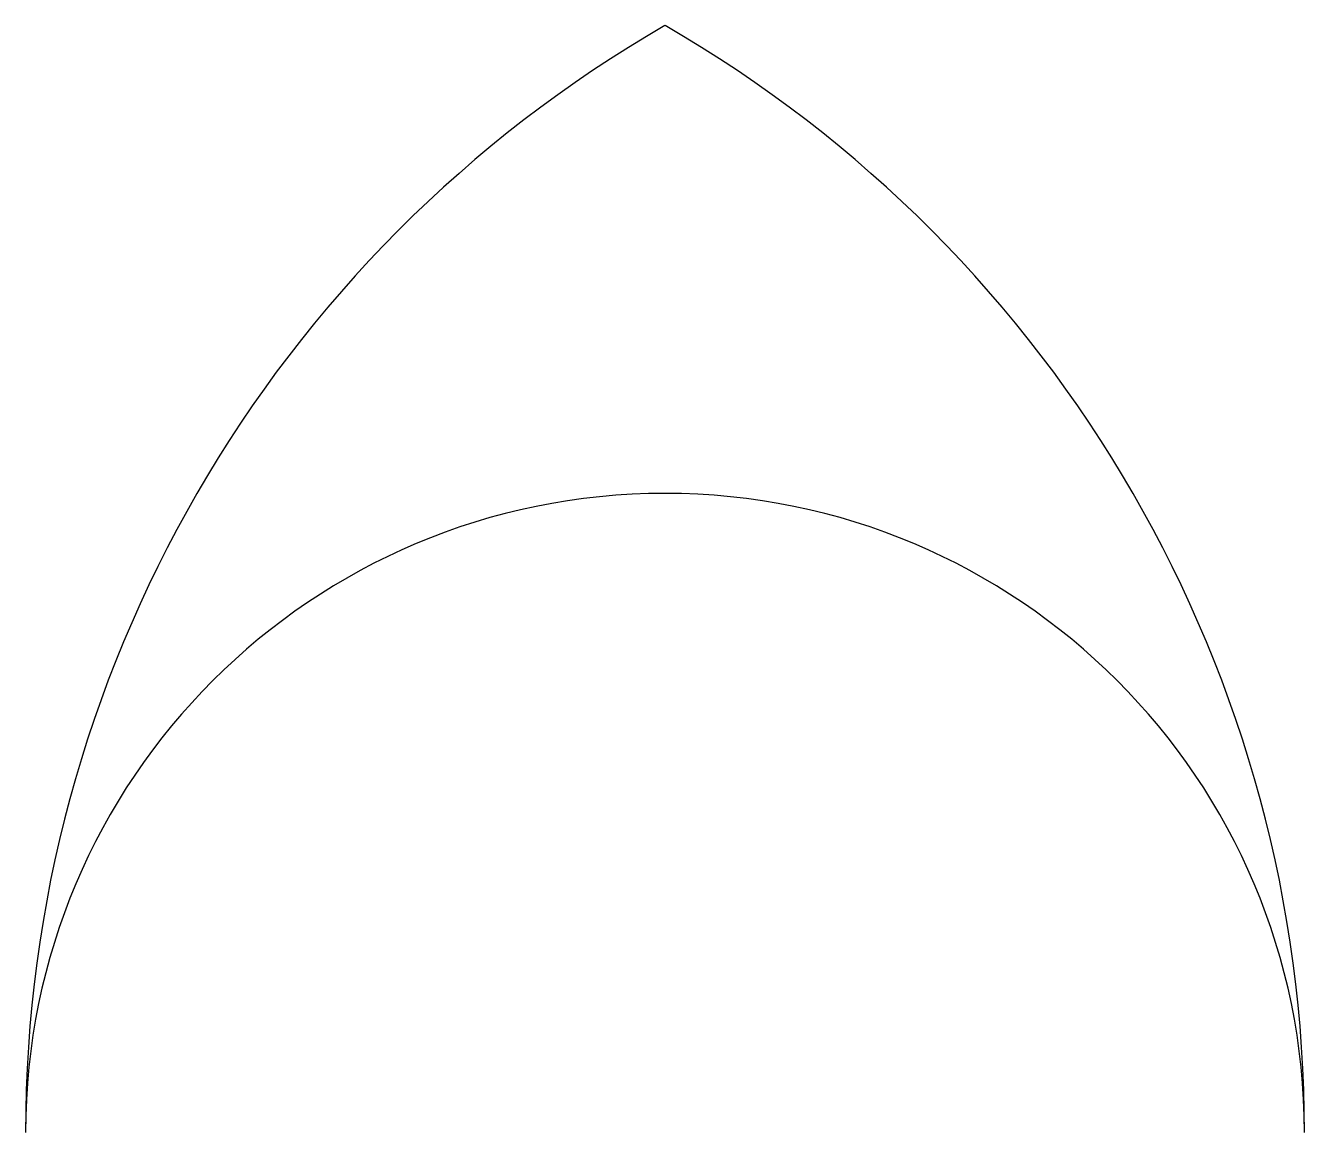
# Model space of a CAD drawing. Extents: x -26 to 26, y 0 to 45.1.
import ezdxf

# ---------------------------------------------------------------- set-up
doc = ezdxf.new("R2010")
doc.units = 0
doc.layers.add('MODELSKETCH_VISIBLE', color=7, linetype='CONTINUOUS')

msp = doc.modelspace()

# ---------------------------------------------------------------- linework, layer by layer
at = {"layer": 'MODELSKETCH_VISIBLE'}
for centre, radius, start, end in [((26.048, 0), 52.097, 120, 180), ((-26.048, 0), 52.097, 0, 60), ((0, 0), 26.048, 0, 180)]:
    msp.add_arc(centre, radius, start, end, dxfattribs=at)

doc.saveas('drawing.dxf')
